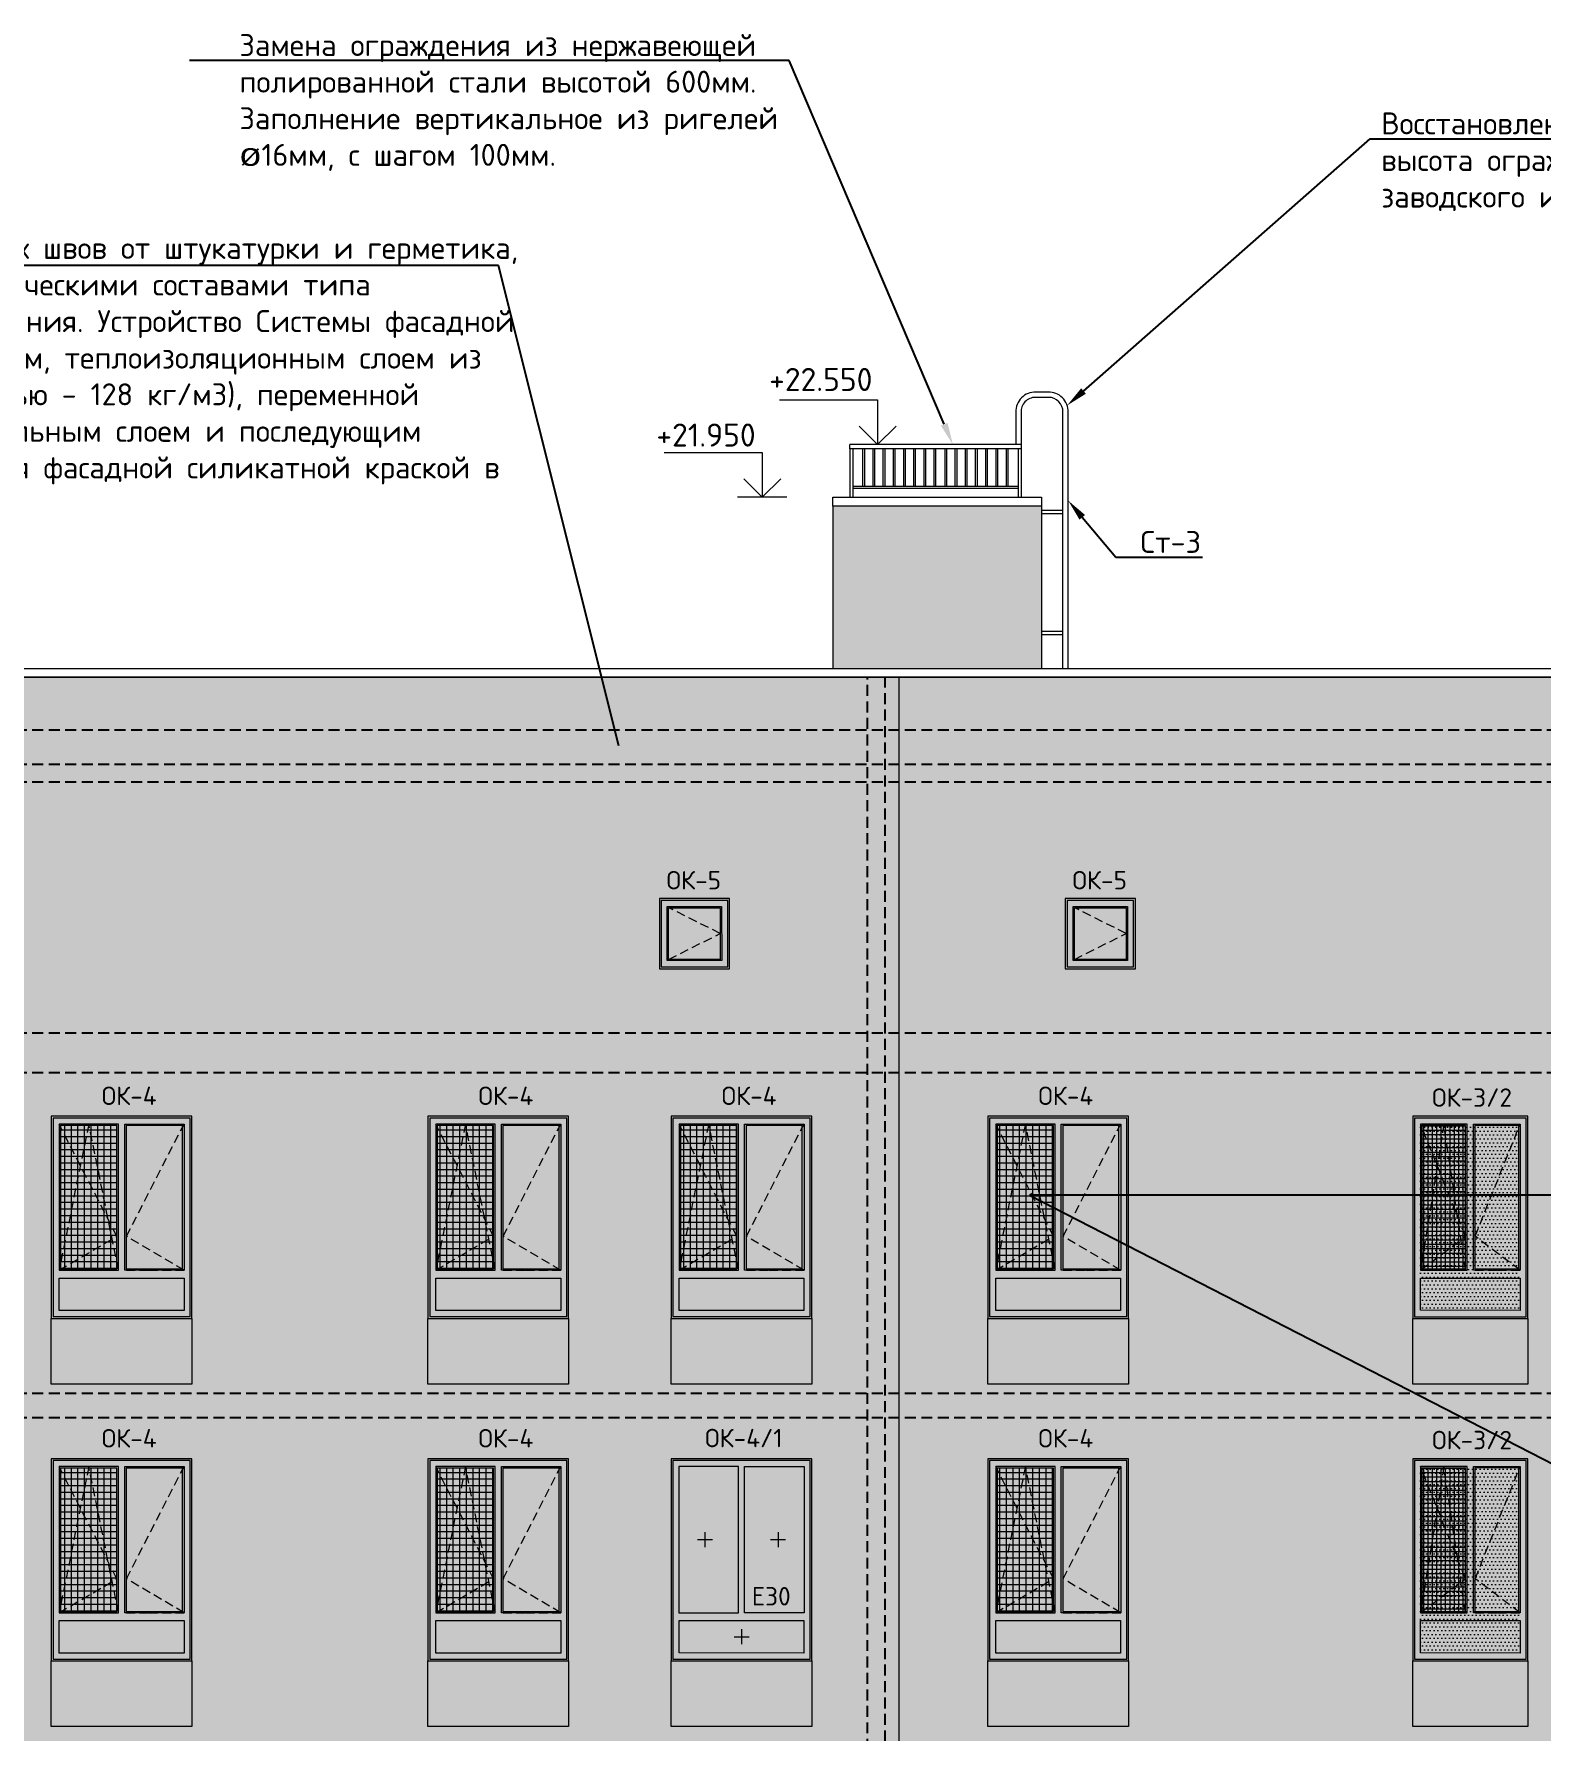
# Model space of a CAD drawing. Header units: millimetres. Extents: x -136099598 to 9192475, y 0 to 779331.
# Drawn here: x -346626 to -329462, y 296454 to 315780 of the extents above; entities that cross this region are included whole.
import ezdxf
from ezdxf import colors
from ezdxf.entities.mleader import LeaderData, LeaderLine
from ezdxf.math import Vec2, Vec3

# ---------------------------------------------------------------- set-up
doc = ezdxf.new("R2010")
doc.units = ezdxf.units.MM
doc.header["$MEASUREMENT"] = 0
doc.linetypes.add('01_base$0$DASHED2', pattern=[0.375, 0.25, -0.125])
doc.linetypes.add('ADSK_Штриховая_ш2 п1', pattern=[3, 2, -1])
doc.layers.get('0').update_dxf_attribs({"color": 250, "lineweight": 9})
doc.layers.get('Defpoints').update_dxf_attribs({"color": 8})
for name, color, linetype, lineweight, true_color in [('!_Окно_00_Штрих_Стекло', 7, 'Continuous', 0, 0x737373), ('RAL 000 80 00', 7, 'Continuous', 0, 0xb9b8b6), ('RAL 100 6030', 7, 'Continuous', 0, 0x989057), ('RAL 7016', 7, 'Continuous', 0, 0x383e42), ('RAL 90 10', 7, 'Continuous', 0, 0xf1ece1)]:
    doc.layers.add(name, color=color, linetype=linetype, lineweight=lineweight, true_color=true_color)
for name, color, linetype in [('PDF _0', 7, 'Continuous'), ('PDF _PDF _0', 7, 'Continuous'), ('PDF _Текст', 7, 'Continuous')]:
    doc.layers.add(name, color=color, linetype=linetype)
for name, color, linetype, lineweight in [('АР-Выноски', 5, 'Continuous', 5), ('АР.РД_Выноски', 174, 'Continuous', 9), ('Подвал', 250, 'ADSK_Штриховая_ш2 п1', 30), ('СТЕНЫ кирпич ЛИДЕР', 250, 'Continuous', 15), ('Фасад_тонкие', 7, 'Continuous', 5), ('фасады', 7, 'Continuous', 9)]:
    doc.layers.add(name, color=color, linetype=linetype, lineweight=lineweight)
doc.styles.add('ICOCPEUR', font='isocpeur.ttf')
doc.styles.add('PDF ISOCPEUR', font='isocpeur.ttf')

# ---------------------------------------------------------------- blocks, each defined once
blk = doc.blocks.new('A$Cbb492947')
at = {"layer": '!_Окно_00_Штрих_Стекло'}
h = blk.add_hatch(color=256, dxfattribs=at)
h.dxf.hatch_style = 1
h.set_gradient(color1=(70, 92, 124), color2=(219, 225, 235), name='CURVED')
h.paths.add_polyline_path([(1493, 89), (1493, 2213), (90, 2212), (90, 88)])
at = {"layer": 'PDF _PDF _0', "lineweight": 0, "true_color": 0x636466}
h = blk.add_hatch(dxfattribs=at)
h.set_pattern_fill('ANSI37', color=251, scale=600, angle=135)
h.paths.add_polyline_path([(746, 564), (746, 2197), (105, 2196), (105, 563)])
at = {"layer": 'RAL 7016'}
h = blk.add_hatch(color=256, dxfattribs=at)
h.dxf.hatch_style = 1
h.paths.add_polyline_path([(1602, 2301), (0, 2301), (0, 0), (1602, 0)])
h.paths.add_polyline_path([(852, 2196), (1493, 2196), (1493, 564), (852, 563)], flags=16)
h.paths.add_polyline_path([(746, 2196), (746, 564), (105, 563), (105, 2196)], flags=16)
h.paths.add_polyline_path([(1512, 459), (1512, 88), (90, 88), (90, 459)], flags=16)
at = {"layer": 'PDF _0', "linetype": 'ADSK_Штриховая_ш2 п1', "lineweight": 0, "ltscale": 50}
for points in [[(766, 552), (427, 2213), (89, 548), (746, 935), (89, 2213)], [(856, 548), (1114, 548), (1513, 548), (856, 935), (1513, 2213)]]:
    blk.add_lwpolyline(points, dxfattribs=at)
at = {"layer": 'PDF _PDF _0', "lineweight": 0}
for points in [[(0, 0), (1602, 0), (1602, 2301), (0, 2301)], [(20, 20), (1582, 20), (1582, 2281), (20, 2281)], [(89, 548), (766, 548), (766, 2213), (89, 2213)], [(105, 563), (746, 564), (746, 2196), (105, 2196)], [(1513, 548), (836, 548), (836, 2213), (1513, 2213)], [(852, 563), (1493, 564), (1493, 2196), (852, 2196)], [(1512, 88), (90, 88), (90, 459), (1512, 459)]]:
    blk.add_lwpolyline(points, close=True, dxfattribs=at)
at = {"layer": 'PDF _Текст', "lineweight": 0, "insert": (574, 2429), "char_height": 210, "attachment_point": 7, "style": 'PDF ISOCPEUR'}
blk.add_mtext('ОК-4', dxfattribs=at)
blk = doc.blocks.new('A$Cbac6e4b7')
at = {"layer": 'RAL 100 6030'}
h = blk.add_hatch(color=256, dxfattribs=at)
h.dxf.hatch_style = 1
h.paths.add_polyline_path([(1602, 748), (0, 748), (0, 0), (1602, 0)])
at = {"layer": 'СТЕНЫ кирпич ЛИДЕР', "ltscale": 100}
blk.add_lwpolyline([(0, 748), (1602, 748), (1602, 0), (0, 0)], close=True, dxfattribs=at)
blk = doc.blocks.new('A$C62938759')
at = {"layer": '!_Окно_00_Штрих_Стекло'}
h = blk.add_hatch(color=256, dxfattribs=at)
h.dxf.hatch_style = 1
h.set_gradient(color1=(70, 92, 124), color2=(219, 225, 235), name='CURVED')
h.paths.add_polyline_path([(-1095, 513), (-332, 513), (-334, -1151), (-1095, -1151)])
h.paths.add_polyline_path([(499, 513), (-263, 512), (-263, -1151), (499, -1152)])
h.paths.add_polyline_path([(-1094, -1239), (498, -1241), (497, -1611), (-1094, -1609)])
at = {"layer": 'RAL 7016'}
h = blk.add_hatch(color=256, dxfattribs=at)
h.dxf.hatch_style = 1
h.paths.add_polyline_path([(503, 601), (-1099, 601), (-1099, -1700), (503, -1700)])
h.paths.add_polyline_path([(-262, 513), (415, 513), (413, -1151), (-264, -1152)], flags=16)
h.paths.add_polyline_path([(-333, 513), (-333, -1151), (-1010, -1151), (-1010, 513)], flags=16)
h.paths.add_polyline_path([(413, -1241), (413, -1610), (-1009, -1609), (-1009, -1239)], flags=16)
at = {"layer": 'PDF _PDF _0', "lineweight": 0}
for p, q in [((-800, -319), (-628, -319)), ((-714, -233), (-714, -405)), ((32, -319), (204, -319)), ((118, -233), (118, -405)), ((-297, -1339), (-297, -1511)), ((-383, -1425), (-210, -1425))]:
    blk.add_line(p, q, dxfattribs=at)
for points in [[(-1099, -1700), (503, -1700), (503, 601), (-1099, 601)], [(-1079, -1680), (483, -1680), (483, 581), (-1079, 581)], [(-1010, -1151), (-333, -1151), (-333, 513), (-1010, 513)], [(414, -1151), (-263, -1151), (-263, 513), (414, 513)], [(413, -1612), (-1009, -1608), (-1009, -1240), (413, -1240)]]:
    blk.add_lwpolyline(points, close=True, dxfattribs=at)
at = {"layer": 'PDF _Текст', "lineweight": 0, "insert": (-713, 732), "char_height": 210, "attachment_point": 7, "style": 'PDF ISOCPEUR'}
blk.add_mtext('ОК-4/1', dxfattribs=at)
at = {"layer": 'PDF _Текст', "color": 1, "lineweight": 0, "insert": (-180, -1069), "char_height": 210, "attachment_point": 7, "style": 'PDF ISOCPEUR'}
blk.add_mtext('E30', dxfattribs=at)
blk = doc.blocks.new('A$C3735e77a')
at = {"layer": 'RAL 100 6030'}
h = blk.add_hatch(color=256, dxfattribs=at)
h.dxf.hatch_style = 1
h.paths.add_polyline_path([(1312, 0), (0, 0), (0, -748), (1312, -748)])
at = {"layer": 'СТЕНЫ кирпич ЛИДЕР', "ltscale": 100}
blk.add_lwpolyline([(0, 0), (1312, 0), (1312, -748), (0, -748)], close=True, dxfattribs=at)
blk = doc.blocks.new('A$C51732155')
at = {"layer": '!_Окно_00_Штрих_Стекло'}
h = blk.add_hatch(color=256, dxfattribs=at)
h.dxf.hatch_style = 1
h.set_gradient(color1=(70, 92, 124), color2=(219, 225, 235), name='CURVED')
h.paths.add_polyline_path([(104, 106), (693, 106), (693, 695), (104, 695)])
at = {"layer": 'RAL 7016', "ltscale": 100, "transparency": 33554687}
h = blk.add_hatch(color=256, dxfattribs=at)
h.dxf.hatch_style = 1
h.paths.add_polyline_path([(798, 798), (0, 798), (0, 0), (798, 0)])
h.paths.add_polyline_path([(693, 695), (693, 106), (104, 106), (104, 695)], flags=16)
at = {"layer": 'PDF _0', "lineweight": 0}
blk.add_lwpolyline([(89, 710), (708, 710), (709, 92), (89, 92)], close=True, dxfattribs=at)
at = {"layer": 'PDF _0', "linetype": 'ADSK_Штриховая_ш2 п1', "lineweight": 0, "ltscale": 50}
blk.add_lwpolyline([(104, 106), (693, 401), (104, 695)], dxfattribs=at)
at = {"layer": 'PDF _PDF _0', "lineweight": 0}
for points in [[(0, 0), (798, 0), (798, 798), (0, 798)], [(20, 20), (778, 20), (778, 778), (20, 778)], [(693, 106), (104, 106), (104, 695), (693, 695)]]:
    blk.add_lwpolyline(points, close=True, dxfattribs=at)
at = {"layer": 'PDF _Текст', "lineweight": 0, "insert": (81, 902), "char_height": 210, "attachment_point": 7, "style": 'PDF ISOCPEUR'}
blk.add_mtext('ОК-5', dxfattribs=at)
blk = doc.blocks.new('A$C3f7f453c')
at = {"layer": '!_Окно_00_Штрих_Стекло'}
h = blk.add_hatch(color=256, dxfattribs=at)
h.dxf.hatch_style = 1
h.set_gradient(color1=(70, 92, 124), color2=(219, 225, 235), name='CURVED')
h.paths.add_polyline_path([(1223, 2197), (90, 2196), (88, 89), (1222, 90)])
h = blk.add_hatch()
h.set_pattern_fill('DOTS', color=256, scale=700)
h.set_pattern_definition([(0, (189944.5, -282002), (21.875, 43.75), [0, -43.75])])
h.paths.add_polyline_path([(1223, 2214), (89, 2213), (87, 89), (1221, 90)])
at = {"layer": 'PDF _PDF _0', "lineweight": 0, "true_color": 0x636466}
h = blk.add_hatch(dxfattribs=at)
h.set_pattern_fill('ANSI37', color=251, scale=400, angle=135)
h.set_pattern_definition([(180, (218351.506, -518452.42), (-4e-15, -50), []), (270, (218351.506, -518452.42), (50, -1e-14), [])])
h.paths.add_polyline_path([(601, 564), (601, 2197), (105, 2196), (105, 563)])
at = {"layer": 'RAL 7016'}
h = blk.add_hatch(color=256, dxfattribs=at)
h.dxf.hatch_style = 1
h.paths.add_polyline_path([(1312, 2301), (0, 2301), (0, 0), (1312, 0)])
h.paths.add_polyline_path([(707, 2196), (1207, 2196), (1208, 564), (707, 563)], flags=16)
h.paths.add_polyline_path([(601, 2196), (601, 564), (105, 564), (105, 2196)], flags=16)
h.paths.add_polyline_path([(1222, 458), (1222, 89), (90, 91), (90, 460)], flags=16)
at = {"layer": 'PDF _0', "linetype": 'ADSK_Штриховая_ш2 п1', "lineweight": 0, "ltscale": 50}
for points in [[(601, 548), (355, 2213), (89, 548), (601, 935), (89, 2213)], [(711, 548), (969, 548), (1223, 548), (711, 935), (1223, 2213)]]:
    blk.add_lwpolyline(points, dxfattribs=at)
at = {"layer": 'PDF _PDF _0', "lineweight": 0}
for points in [[(0, 0), (1312, 0), (1312, 2301), (0, 2301)], [(20, 18), (1292, 18), (1292, 2281), (20, 2281)], [(89, 548), (621, 548), (621, 2213), (89, 2213)], [(105, 563), (601, 564), (601, 2197), (105, 2196)], [(1223, 548), (691, 548), (691, 2213), (1223, 2213)], [(707, 563), (1208, 564), (1208, 2197), (707, 2196)], [(1222, 88), (90, 92), (90, 459), (1222, 459)]]:
    blk.add_lwpolyline(points, close=True, dxfattribs=at)
at = {"layer": 'PDF _Текст', "lineweight": 0, "insert": (220, 2409), "char_height": 210, "attachment_point": 7, "style": 'PDF ISOCPEUR'}
blk.add_mtext('ОК-3/2', dxfattribs=at)

msp = doc.modelspace()

# ---------------------------------------------------------------- hatches: boundary and pattern name
at = {"layer": 'RAL 000 80 00'}
h = msp.add_hatch(color=256, dxfattribs=at)
h.dxf.hatch_style = 1
h.paths.add_polyline_path([(-335149.5, 310403.9), (-337529.1, 310403.9), (-337528.8, 308553.4), (-335149.2, 308553.4)])
h = msp.add_hatch(color=256, dxfattribs=at)
h.dxf.hatch_style = 1
h.paths.add_polyline_path([(-328651.9, 308453.6), (-336772, 308453.6), (-336772, 288804.9), (-328652.1, 288804.9)])
at = {"layer": 'RAL 90 10', "ltscale": 100, "transparency": 33554687}
h = msp.add_hatch(color=256, dxfattribs=at)
h.dxf.hatch_style = 1
h.paths.add_polyline_path([(-336771.9, 308453.6), (-350192, 308453.6), (-350192, 288804.9), (-336772, 288804.9)])

# ---------------------------------------------------------------- linework, layer by layer
at = {"ltscale": 150}
for p, q in [((-335379.6, 311053.9, 0), (-335379.6, 311104.6)), ((-338050.7, 310503.9), (-338614.2, 310503.9)), ((-334907.8, 310354.8, 0), (-335149.1, 310354.8, 0)), ((-334907.8, 310314.8, 0), (-335149.1, 310314.8, 0)), ((-334907.8, 308977, 0), (-335149.1, 308977, 0)), ((-334907.8, 308937, 0), (-335149.1, 308937, 0))]:
    msp.add_line(p, q, dxfattribs=at)
at = {"layer": 'Defpoints', "color": 2, "linetype": '01_base$0$DASHED2', "ltscale": 500}
for p, q in [((-337132, 288553.6), (-337132, 308453.6)), ((-336932, 288273.6), (-336932, 308453.6)), ((-349832, 307853.6), (-281617, 307853.6)), ((-349832, 307463.6), (-281617, 307463.6)), ((-349832, 307263.6), (-281617, 307263.6)), ((-349832, 304403.6), (-281617, 304403.6)), ((-349832, 303953.6), (-281617, 303953.6)), ((-349832, 300303.6), (-281617, 300303.6)), ((-349832, 300023.6), (-281617, 300023.6))]:
    msp.add_line(p, q, dxfattribs=at)
at = {"layer": 'СТЕНЫ кирпич ЛИДЕР', "ltscale": 100}
for p, q in [((-350192, 308453.6), (-281257, 308453.6)), ((-336772, 288472.9, 1.7), (-336772, 308453.6))]:
    msp.add_line(p, q, dxfattribs=at)
at = {"layer": 'Фасад_тонкие', "lineweight": 0, "elevation": 0.1}
msp.add_lwpolyline([(-338136, 311612.8), (-337020.3, 311612.8), (-337020.2, 311102.9), (-336806.9, 311311.8), (-337020.2, 311102.9), (-337229.2, 311311.8)], dxfattribs=at)
at = {"layer": 'Фасад_тонкие', "lineweight": 0}
msp.add_lwpolyline([(-339448.2, 311013.8), (-338332.5, 311013.9), (-338332.4, 310503.9), (-338119.1, 310712.9), (-338332.4, 310503.9), (-338541.4, 310712.8)], dxfattribs=at)
at = {"layer": 'фасады', "ltscale": 150, "elevation": 0}
for points in [[(-334847.8, 308557.5), (-334847.8, 311473.5, 0.428318), (-335075.9, 311701.5), (-335215.9, 311701.5, 0.4282879), (-335443.9, 311473.5), (-335443.9, 311104.6)], [(-334907.8, 308557.5), (-334907.8, 311474.3, 0.4229742), (-335070.5, 311641.5), (-335221.2, 311641.5, 0.4296737), (-335383.9, 311470.2), (-335383.9, 311104.6)]]:
    msp.add_lwpolyline(points, format="xyb", dxfattribs=at)
for points in [[(-335379.6, 311104.6), (-337333.7, 311104.7)], [(-337333.7, 311053.6), (-337333.7, 311103.6)], [(-335379.6, 311053.6), (-337333.7, 311053.6)], [(-337295.7, 310503.7), (-337295.7, 311053.6), (-337333.7, 311053.6), (-337333.7, 310503.7), (-337295.7, 310503.7)], [(-337184.8, 310628.5), (-337184.8, 311053.3)], [(-337168.8, 311053.3), (-337168.8, 310628.5), (-337168.8, 310628.5)], [(-337068.8, 310628.5), (-337068.8, 311053.3)], [(-337052.8, 311053.3), (-337052.8, 310628.5), (-337052.8, 310628.5)], [(-336952.8, 310628.5), (-336952.8, 311053.3)], [(-336936.8, 311053.3), (-336936.8, 310628.5), (-336936.8, 310628.5)], [(-336836.8, 310628.5), (-336836.8, 311053.3)], [(-336820.8, 311053.3), (-336820.8, 310628.5), (-336820.8, 310628.5)], [(-336720.8, 310628.5), (-336720.8, 311053.3)], [(-336704.8, 311053.3), (-336704.8, 310628.5), (-336704.8, 310628.5)], [(-336604.8, 310628.5), (-336604.8, 311053.3)], [(-336588.8, 311053.3), (-336588.8, 310628.5), (-336588.8, 310628.5)], [(-336488.8, 310628.5), (-336488.8, 311053.3)], [(-336472.8, 311053.3), (-336472.8, 310628.5), (-336472.8, 310628.5)], [(-336372.8, 310628.5), (-336372.8, 311053.3)], [(-336356.8, 311053.3), (-336356.8, 310628.5), (-336356.8, 310628.5)], [(-336249.2, 310629), (-336249.2, 311053.9)], [(-336233.2, 311053.9), (-336233.2, 310629), (-336233.2, 310629)], [(-336133.2, 310629), (-336133.2, 311053.9)], [(-336117.2, 311053.9), (-336117.2, 310629), (-336117.2, 310629)], [(-336017.2, 310629), (-336017.2, 311053.9)], [(-336001.2, 311053.9), (-336001.2, 310629), (-336001.2, 310629)], [(-335901.2, 310629), (-335901.2, 311053.9)], [(-335885.2, 311053.9), (-335885.2, 310629), (-335885.2, 310629)], [(-335785.2, 310629), (-335785.2, 311053.9)], [(-335769.2, 311053.9), (-335769.2, 310629), (-335769.2, 310629)], [(-335668.8, 310629), (-335668.8, 311053.9)], [(-335652.8, 311053.9), (-335652.8, 310629), (-335652.8, 310629)], [(-335551.6, 310628.5), (-335551.6, 311053.3)], [(-335535.6, 311053.3), (-335535.6, 310628.5), (-335535.6, 310628.5)], [(-335379.6, 310503.9), (-335379.6, 311053.6), (-335417.6, 311053.6), (-335417.6, 310503.9), (-335379.6, 310503.9)], [(-335379.6, 310503.7), (-335379.6, 311053.6), (-335417.6, 311053.6), (-335417.6, 310503.7), (-335379.6, 310503.7)], [(-335417.6, 310603.6), (-337295.7, 310603.6), (-337295.7, 310628.6), (-335417.6, 310628.6)]]:
    msp.add_lwpolyline(points, dxfattribs=at)
at = {"layer": 'фасады', "ltscale": 150}
for points in [[(-337528.7, 310503.9), (-335149.6, 310503.9), (-335149.6, 310404), (-337528.7, 310404)], [(-337528.7, 308553.3), (-335149.1, 308553.3), (-335149.1, 310404), (-337528.7, 310404)], [(-350192, 308553.5), (-281256.6, 308553.5), (-281256.6, 308453.6), (-350192, 308453.6)]]:
    msp.add_lwpolyline(points, close=True, dxfattribs=at)

# ---------------------------------------------------------------- block references
at = {"ltscale": 150}
for name, p in [('A$C3f7f453c', (-330923.5, 301153.6)), ('A$C3735e77a', (-330923.5, 301153.6)), ('A$C62938759', (-338269.7, 298953.3)), ('A$C3f7f453c', (-330923.5, 297253.6)), ('A$C3735e77a', (-330923.5, 297253.6))]:
    msp.add_blockref(name, p, dxfattribs=at)
at = {"layer": 'Подвал', "ltscale": 150}
for name, p in [('A$C51732155', (-339502.3, 305135.4)), ('A$C51732155', (-334880, 305135.4)), ('A$Cbb492947', (-346428.5, 301153.6)), ('A$Cbb492947', (-342138.5, 301153.6)), ('A$Cbb492947', (-339368.5, 301153.6)), ('A$Cbb492947', (-335762, 301153.6)), ('A$Cbac6e4b7', (-346428.5, 300405.1)), ('A$Cbac6e4b7', (-342138.5, 300405.1)), ('A$Cbac6e4b7', (-339368.5, 300405.1)), ('A$Cbac6e4b7', (-335762, 300405.1)), ('A$Cbb492947', (-346428.5, 297253.6)), ('A$Cbb492947', (-342138.5, 297253.6)), ('A$Cbb492947', (-335762, 297253.6)), ('A$Cbac6e4b7', (-346428.5, 296505.1)), ('A$Cbac6e4b7', (-342138.5, 296505.1)), ('A$Cbac6e4b7', (-339368.5, 296505.1)), ('A$Cbac6e4b7', (-335762, 296505.1))]:
    msp.add_blockref(name, p, dxfattribs=at)

# ---------------------------------------------------------------- texts
at = {"layer": 'PDF _0', "color": 18, "lineweight": 0, "true_color": 0x000000, "char_height": 262.49, "attachment_point": 9, "rotation": 0.00261, "style": 'PDF ISOCPEUR'}
for s, insert in [('+22.550', (-337076.4, 311713.8, 0.1)), ('+21.950', (-338406.4, 311081, -0.3))]:
    msp.add_mtext(s, dxfattribs=dict(at, insert=insert))

# ---------------------------------------------------------------- leaders
at = {"layer": 'АР-Выноски'}
ml = msp.add_multileader_mtext('Standard', dxfattribs=at)
ml.set_content('\\A1;Замена ограждения из нержавеющей полированной стали высотой 600мм. Заполнение вертикальное из ригелей {\\fISOCTEUR|b0|i0|c204|p49;ø}16мм, с шагом 100мм.  ', color=256, style='ICOCPEUR')
ml.set_leader_properties()
ml.build(insert=Vec2(0, 0))
ml.multileader.update_dxf_attribs({"text_left_attachment_type": 6, "text_right_attachment_type": 6, "dogleg_length": 100, "arrow_head_size": 250})
ctx = ml.context
ctx.base_point, ctx.char_height, ctx.arrow_head_size, ctx.landing_gap_size, ctx.plane_origin = Vec3(-344310.3, 315478, 0), 250, 250, 25, Vec3(-340707.8, 296321.9, 0)
ctx.left_attachment, ctx.right_attachment = 6, 6
notes = []
notes.append((ctx, [(0, (1, 1, 0), (-338026.2, 315478, 0), (-1, 0), 309.1, [(1, [(-336160.8, 311104.5, 0)], 0, [])])]))
ctx.mtext.insert, ctx.mtext.width, ctx.mtext.defined_height, ctx.mtext.flow_direction = Vec3(-344285.3, 315778, 0), 6429.295, 2403.2, 5
ml = msp.add_multileader_mtext('Standard', dxfattribs=at)
ml.set_content('Восстановление лестницы типа П1-1, ширина 750 мм, высота ограждения 1200мм. Высота ступени 400 мм заводского изготовления.', color=256, style='ICOCPEUR')
ml.set_leader_properties()
ml.build(insert=Vec2(0, 0))
ml.multileader.update_dxf_attribs({"text_left_attachment_type": 6, "text_right_attachment_type": 6, "dogleg_length": 100, "arrow_head_size": 250})
ctx = ml.context
ctx.base_point, ctx.char_height, ctx.arrow_head_size, ctx.landing_gap_size, ctx.plane_origin = Vec3(-331308, 314585.8), 250, 250, 25, Vec3(-324284.6, 311176)
ctx.left_attachment, ctx.right_attachment = 6, 6
notes.append((ctx, [(1, (1, 1, 0), (-331408, 314585.8), (1, 0), 100, [(0, [(-334860.3, 311548.3)], 0, [])])]))
ctx.mtext.insert, ctx.mtext.width, ctx.mtext.defined_height, ctx.mtext.flow_direction = Vec3(-331283, 314885.8), 9186.444, 5775.2, 5
ml = msp.add_multileader_mtext('Standard', dxfattribs=at)
ml.set_content('\\A1;Установка маскитных сеток на поворотно-откидные створки, в весенний, летний и осенний период.', color=256, style='ICOCPEUR')
ml.set_leader_properties()
ml.build(insert=Vec2(0, 0))
ml.multileader.update_dxf_attribs({"text_left_attachment_type": 6, "text_right_attachment_type": 6, "dogleg_length": 100, "arrow_head_size": 250})
ctx = ml.context
ctx.base_point, ctx.char_height, ctx.arrow_head_size, ctx.landing_gap_size, ctx.plane_origin = Vec3(-324980.7, 312767.7), 250, 250, 25, Vec3(-318145.6, 312318.7)
ctx.left_attachment, ctx.right_attachment = 6, 6
notes.append((ctx, [(1, (1, 1, 0), (-325080.7, 312767.7), (1, 0), 100, [(2, [(-323477.7, 302557.3), (-335288.4, 302557.3), (-328347.1, 298991.8)], 0, [])])]))
ctx.mtext.insert, ctx.mtext.width, ctx.mtext.defined_height, ctx.mtext.flow_direction = Vec3(-324955.7, 313092.7), 7622.924, 230, 5
ml = msp.add_multileader_mtext('Standard', dxfattribs=at)
ml.set_content('\\A1;Ст-3', color=256, style='ICOCPEUR')
ml.set_leader_properties()
ml.build(insert=Vec2(0, 0))
ml.multileader.update_dxf_attribs({"text_left_attachment_type": 6, "text_right_attachment_type": 6, "dogleg_length": 100, "arrow_head_size": 250})
ctx = ml.context
ctx.base_point, ctx.char_height, ctx.arrow_head_size, ctx.landing_gap_size, ctx.plane_origin = Vec3(-334048.9, 309819.8), 250, 250, 25, Vec3(-339507, 309861.4)
ctx.left_attachment, ctx.right_attachment = 6, 6
notes.append((ctx, [(1, (1, 1, 0), (-334303.5, 309819.8), (1, 0), 254.7, [(0, [(-334847.8, 310466.5)], 0, [])])]))
ctx.mtext.insert, ctx.mtext.width, ctx.mtext.flow_direction = Vec3(-334023.9, 310119.8), 4074.825, 5
at = {"layer": 'АР.РД_Выноски'}
ml = msp.add_multileader_mtext('Standard', dxfattribs=at)
ml.set_content('\\A1;Очистка фасада от окрасочного слоя, очистка межблочных швов от штукатурки и герметика, заделка трещин. Локальная обработка фасада антисептическими составами типа Картоцид-компаунд. Просушка стен на участках замачивания. Устройство Системы фасадной композиционная "Vetonit" c наружным штукатурным слоем, теплоизоляционным слоем из минераловатных плит Rockwool Фасад БАТТС, (плотностью - 128 кг/м3), переменной толщиной - 100-200 мм (в 1 слой), декоративно-минеральным слоем и последующим окрашиванием высокопаропроницаемой самоочищающейся фасадной силикатной краской в 2 слоя по подготовленной поверхности. ', color=256, style='ICOCPEUR')
ml.set_leader_properties(color=256)
ml.build(insert=Vec2(0, 0))
ml.multileader.update_dxf_attribs({"text_left_attachment_type": 6, "text_right_attachment_type": 6, "dogleg_length": 100, "arrow_head_size": 250})
ctx = ml.context
ctx.base_point, ctx.char_height, ctx.arrow_head_size, ctx.landing_gap_size, ctx.plane_origin = Vec3(-355897.7, 313143.1), 250, 250, 25, Vec3(-338571.6, 312099.5)
ctx.left_attachment, ctx.right_attachment = 6, 6
notes.append((ctx, [(0, (1, 1, 0), (-341335.2, 313143.1), (-1, 0), 100, [(0, [(-339902.2, 307430.1)], 0, [])])]))
ctx.mtext.insert, ctx.mtext.width, ctx.mtext.flow_direction = Vec3(-355872.7, 313468.1), 14727.298, 5
for ctx, leaders in notes:
    for number, flags, end, landing, length, lines in leaders:
        leader = LeaderData()
        leader.index, (leader.has_last_leader_line, leader.has_dogleg_vector, leader.attachment_direction) = number, flags
        leader.last_leader_point, leader.dogleg_vector, leader.dogleg_length = Vec3(end), Vec3(landing), length
        for number, points, colour, breaks in lines:
            line = LeaderLine()
            line.index, line.vertices, line.color, line.breaks = number, Vec3.list(points), colors.encode_raw_color(colour), breaks
            leader.lines.append(line)
        ctx.leaders.append(leader)

doc.saveas('drawing.dxf')
